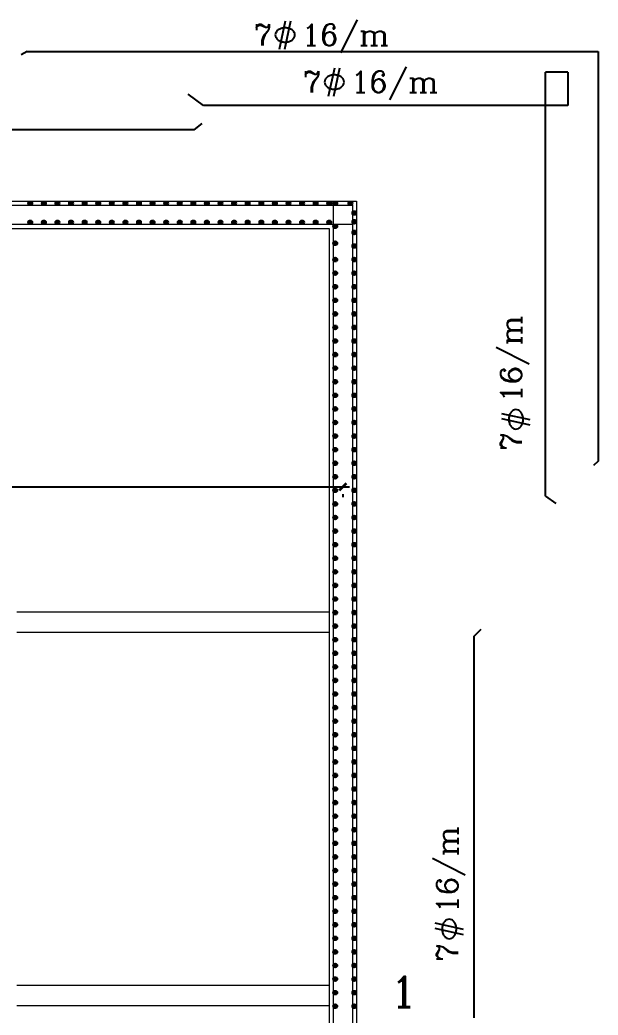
# Model space of a CAD drawing. Header units: metres. Extents: x 64 to 364, y 186 to 335.
# Drawn here: x 227.33 to 235.83, y 319.77 to 334.43 of the extents above; entities that cross this region are included whole.
import ezdxf
from ezdxf.enums import TextEntityAlignment as Align

# ---------------------------------------------------------------- set-up
doc = ezdxf.new("R2010")
doc.units = ezdxf.units.M
doc.header["$MEASUREMENT"] = 0
for name, color, linetype in [('91-TABLE-TEXT', 3, 'Continuous'), ('beam', 3, 'Continuous'), ('DIMENSIONS', 2, 'Continuous'), ('HATCH', 252, 'Continuous'), ('RC', 1, 'Continuous'), ('STEEL', 5, 'Continuous'), ('YQ_DIM', 3, 'Continuous'), ('YQ_IDEN', 3, 'Continuous')]:
    doc.layers.add(name, color=color, linetype=linetype)
doc.styles.add('ROMANC', font='romanc.shx')
doc.styles.add('YQ_DIM', font='SUPEROS.SHX', dxfattribs={"width": 0.8, "bigfont": 'HZDX.SHX'})
doc.styles.add('YQ_IDEN', font='COMPLEX.SHX', dxfattribs={"bigfont": 'GBCBIG.SHX'})
doc.dimstyles.new('yqm0_100', dxfattribs={"dimscale": 0.1, "dimtxt": 3, "dimasz": 1, "dimexe": 1.5, "dimexo": 3, "dimgap": 0.5, "dimtad": 1, "dimdec": 3, "dimdsep": 46, "dimtxsty": 'YQ_DIM', "dimblk": 'YQTICK', "dimcen": 0, "dimclrd": 256, "dimclre": 256, "dimclrt": 7, "dimadec": 1, "dimazin": 2, "dimtfac": 1, "dimtdec": 4, "dimtix": 1, "dimtmove": 2, "dimatfit": 2, "dimfxl": 1, "dimtolj": 1, "dimtzin": 0, "dimarcsym": 0})

# ---------------------------------------------------------------- blocks, each defined once
blk = doc.blocks.new('A$C456F4A89')
at = {"layer": 'DIMENSIONS'}
for p, q in [((-0.08, -0.216), (0.01, 0.202)), ((-0.001, -0.216), (0.088, 0.202))]:
    blk.add_line(p, q, dxfattribs=at)
for centre, major_axis, start_param, end_param in [((-0.078, -0.006), (0, 0.0699), 1.001054, 1.570796), ((-0.038, -0.034), (0, 0.123), 0.57398, 1.001054), ((-0.012, -0.08), (0, 0.177), 0.261688, 0.57398), ((0.005, -0.152), (0, 0.251), 0, 0.261688), ((0.005, -0.152), (0, 0.251), -0.261688, 0), ((0.022, -0.08), (0, 0.177), -0.57398, -0.261688), ((0.048, -0.034), (0, 0.123), -1.001054, -0.57398), ((0.087, -0.006), (0, 0.0699), -1.570796, -1.001054), ((-0.078, -0.006), (0, 0.0699), 1.570796, 2.140538), ((-0.038, 0.023), (0, 0.123), 2.140538, 2.567613), ((-0.012, 0.068), (0, 0.177), 2.567613, 2.879905), ((0.005, 0.14), (0, 0.251), 2.879905, 3.141593), ((0.005, 0.14), (0, 0.251), 3.141593, 3.403281), ((0.022, 0.068), (0, 0.177), 3.403281, 3.715573), ((0.048, 0.023), (0, 0.123), 3.715573, 4.142647), ((0.087, -0.006), (0, 0.0699), 4.142647, 4.712389)]:
    blk.add_ellipse(centre, major_axis=major_axis, ratio=0.884775, start_param=start_param, end_param=end_param, dxfattribs=at)
blk = doc.blocks.new('A$C13C43A01')
at = {"layer": 'DIMENSIONS'}
for p, q in [((0.209, 0.034), (-0.209, 0.123)), ((0.209, -0.045), (-0.209, 0.045))]:
    blk.add_line(p, q, dxfattribs=at)
for centre, major_axis, start_param, end_param in [((0.027, 0.083), (-0.123, 0), -1.001054, -0.57398), ((-0.002, 0.122), (-0.0699, 0), -1.570796, -1.001054), ((-0.002, 0.122), (-0.0699, 0), 4.142647, 4.712389), ((-0.03, 0.083), (-0.123, 0), 3.715573, 4.142647), ((0.144, 0.04), (-0.251, 0), -0.261688, 0), ((0.144, 0.04), (-0.251, 0), 0, 0.261688), ((0.072, 0.057), (-0.177, 0), -0.57398, -0.261688), ((-0.076, 0.057), (-0.177, 0), 3.403281, 3.715573), ((-0.147, 0.04), (-0.251, 0), 3.141593, 3.403281), ((-0.147, 0.04), (-0.251, 0), 2.879905, 3.141593), ((0.072, 0.023), (-0.177, 0), 0.261688, 0.57398), ((0.027, -0.003), (-0.123, 0), 0.57398, 1.001054), ((-0.002, -0.043), (-0.0699, 0), 1.001054, 1.570796), ((-0.002, -0.043), (-0.0699, 0), 1.570796, 2.140538), ((-0.03, -0.003), (-0.123, 0), 2.140538, 2.567613), ((-0.076, 0.023), (-0.177, 0), 2.567613, 2.879905)]:
    blk.add_ellipse(centre, major_axis=major_axis, ratio=0.884775, start_param=start_param, end_param=end_param, dxfattribs=at)
blk = doc.blocks.new('YQTICK')
blk.add_line((-1, 0), (1, 0))
at = {"const_width": 0.4}
blk.add_lwpolyline([(0.53, 0.53), (-0.53, -0.53)], dxfattribs=at)
blk = doc.blocks.new('*D271')
at = {"layer": 'Defpoints', "color": 0, "lineweight": 9, "transparency": 16777216}
for p in [(212.078, 327.744), (232.078, 327.744), (232.078, 327.549)]:
    blk.add_point(p, dxfattribs=at)
at = {"layer": 'YQ_DIM', "lineweight": -2, "transparency": 16777216}
for p, q in [((212.178, 327.549), (231.978, 327.549)), ((212.078, 327.444), (212.078, 327.399)), ((232.078, 327.444), (232.078, 327.399))]:
    blk.add_line(p, q, dxfattribs=at)
at = {"layer": 'YQ_DIM', "lineweight": -2, "transparency": 16777216, "xscale": 0.1, "yscale": 0.1, "zscale": 0.1, "rotation": 180}
blk.add_blockref('YQTICK', (212.078, 327.549), dxfattribs=at)
at = {"layer": 'YQ_DIM', "lineweight": -2, "transparency": 16777216, "xscale": 0.1, "yscale": 0.1, "zscale": 0.1}
blk.add_blockref('YQTICK', (232.078, 327.549), dxfattribs=at)
at = {"layer": 'YQ_DIM', "color": 7, "lineweight": 9, "transparency": 16777216, "insert": (222.078, 327.749), "char_height": 0.3, "attachment_point": 5, "style": 'YQ_DIM'}
blk.add_mtext('\\A1;20', dxfattribs=at)
blk = doc.blocks.new('*U272')
at = {"layer": 'beam', "lineweight": 9}
for p, q in [((-2.3, 0.15), (2.3, 0.15)), ((-2.3, -0.15), (2.3, -0.15))]:
    blk.add_line(p, q, dxfattribs=at)
blk = doc.blocks.new('*U273')
at = {"layer": 'HATCH', "color": 0, "linetype": 'ByBlock', "lineweight": -2, "transparency": 16777216}
for p in [(-15, 0), (-10, 0), (-5, 0), (0, 0), (-15, -5.5), (-10, -5.5), (-5, -5.5), (0, -5.5)]:
    blk.add_blockref('*U272', p, dxfattribs=at)

msp = doc.modelspace()

# ---------------------------------------------------------------- hatches: boundary and pattern name
at = {"layer": 'STEEL', "ltscale": 0.2}
h = msp.add_hatch(color=256, dxfattribs=at)
h.paths.add_polyline_path([(227.4494, 331.7266), (227.5064, 331.7266, 1)])
h.paths.add_polyline_path([(227.4494, 331.7266, 1), (227.5064, 331.7266)])
h = msp.add_hatch(color=256, dxfattribs=at)
h.paths.add_polyline_path([(227.6494, 331.7266), (227.7064, 331.7266, 1)])
h.paths.add_polyline_path([(227.6494, 331.7266, 1), (227.7064, 331.7266)])
h = msp.add_hatch(color=256, dxfattribs=at)
h.paths.add_polyline_path([(227.8494, 331.7266), (227.9064, 331.7266, 1)])
h.paths.add_polyline_path([(227.8494, 331.7266, 1), (227.9064, 331.7266)])
h = msp.add_hatch(color=256, dxfattribs=at)
h.paths.add_polyline_path([(228.0494, 331.7266), (228.1064, 331.7266, 1)])
h.paths.add_polyline_path([(228.0494, 331.7266, 1), (228.1064, 331.7266)])
h = msp.add_hatch(color=256, dxfattribs=at)
h.paths.add_polyline_path([(228.2494, 331.7266), (228.3064, 331.7266, 1)])
h.paths.add_polyline_path([(228.2494, 331.7266, 1), (228.3064, 331.7266)])
h = msp.add_hatch(color=256, dxfattribs=at)
h.paths.add_polyline_path([(228.4494, 331.7266), (228.5064, 331.7266, 1)])
h.paths.add_polyline_path([(228.4494, 331.7266, 1), (228.5064, 331.7266)])
h = msp.add_hatch(color=256, dxfattribs=at)
h.paths.add_polyline_path([(228.6494, 331.7266), (228.7064, 331.7266, 1)])
h.paths.add_polyline_path([(228.6494, 331.7266, 1), (228.7064, 331.7266)])
h = msp.add_hatch(color=256, dxfattribs=at)
h.paths.add_polyline_path([(228.8494, 331.7266), (228.9064, 331.7266, 1)])
h.paths.add_polyline_path([(228.8494, 331.7266, 1), (228.9064, 331.7266)])
h = msp.add_hatch(color=256, dxfattribs=at)
h.paths.add_polyline_path([(229.0494, 331.7266), (229.1064, 331.7266, 1)])
h.paths.add_polyline_path([(229.0494, 331.7266, 1), (229.1064, 331.7266)])
h = msp.add_hatch(color=256, dxfattribs=at)
h.paths.add_polyline_path([(229.2494, 331.7266), (229.3064, 331.7266, 1)])
h.paths.add_polyline_path([(229.2494, 331.7266, 1), (229.3064, 331.7266)])
h = msp.add_hatch(color=256, dxfattribs=at)
h.paths.add_polyline_path([(229.4494, 331.7266), (229.5064, 331.7266, 1)])
h.paths.add_polyline_path([(229.4494, 331.7266, 1), (229.5064, 331.7266)])
h = msp.add_hatch(color=256, dxfattribs=at)
h.paths.add_polyline_path([(229.6494, 331.7266), (229.7064, 331.7266, 1)])
h.paths.add_polyline_path([(229.6494, 331.7266, 1), (229.7064, 331.7266)])
h = msp.add_hatch(color=256, dxfattribs=at)
h.paths.add_polyline_path([(229.8494, 331.7266), (229.9064, 331.7266, 1)])
h.paths.add_polyline_path([(229.8494, 331.7266, 1), (229.9064, 331.7266)])
h = msp.add_hatch(color=256, dxfattribs=at)
h.paths.add_polyline_path([(230.0494, 331.7266), (230.1064, 331.7266, 1)])
h.paths.add_polyline_path([(230.0494, 331.7266, 1), (230.1064, 331.7266)])
h = msp.add_hatch(color=256, dxfattribs=at)
h.paths.add_polyline_path([(230.2494, 331.7266), (230.3064, 331.7266, 1)])
h.paths.add_polyline_path([(230.2494, 331.7266, 1), (230.3064, 331.7266)])
h = msp.add_hatch(color=256, dxfattribs=at)
h.paths.add_polyline_path([(230.4494, 331.7266), (230.5064, 331.7266, 1)])
h.paths.add_polyline_path([(230.4494, 331.7266, 1), (230.5064, 331.7266)])
h = msp.add_hatch(color=256, dxfattribs=at)
h.paths.add_polyline_path([(230.6494, 331.7266), (230.7064, 331.7266, 1)])
h.paths.add_polyline_path([(230.6494, 331.7266, 1), (230.7064, 331.7266)])
h = msp.add_hatch(color=256, dxfattribs=at)
h.paths.add_polyline_path([(230.8494, 331.7266), (230.9064, 331.7266, 1)])
h.paths.add_polyline_path([(230.8494, 331.7266, 1), (230.9064, 331.7266)])
h = msp.add_hatch(color=256, dxfattribs=at)
h.paths.add_polyline_path([(231.0494, 331.7266), (231.1064, 331.7266, 1)])
h.paths.add_polyline_path([(231.0494, 331.7266, 1), (231.1064, 331.7266)])
h = msp.add_hatch(color=256, dxfattribs=at)
h.paths.add_polyline_path([(231.2494, 331.7266), (231.3064, 331.7266, 1)])
h.paths.add_polyline_path([(231.2494, 331.7266, 1), (231.3064, 331.7266)])
h = msp.add_hatch(color=256, dxfattribs=at)
h.paths.add_polyline_path([(231.4494, 331.7266), (231.5064, 331.7266, 1)])
h.paths.add_polyline_path([(231.4494, 331.7266, 1), (231.5064, 331.7266)])
h = msp.add_hatch(color=256, dxfattribs=at)
h.paths.add_polyline_path([(231.6494, 331.7266), (231.7064, 331.7266, 1)])
h.paths.add_polyline_path([(231.6494, 331.7266, 1), (231.7064, 331.7266)])
h = msp.add_hatch(color=256, dxfattribs=at)
h.paths.add_polyline_path([(231.8494, 331.7266), (231.9064, 331.7266, 1)])
h.paths.add_polyline_path([(231.8494, 331.7266, 1), (231.9064, 331.7266)])
h = msp.add_hatch(color=256, dxfattribs=at)
h.paths.add_polyline_path([(231.9382, 331.7266), (231.9952, 331.7266, 1)])
h.paths.add_polyline_path([(231.9382, 331.7266, 1), (231.9952, 331.7266)])
h = msp.add_hatch(color=256, dxfattribs=at)
h.paths.add_polyline_path([(232.1606, 331.7266), (232.2176, 331.7266, 1)])
h.paths.add_polyline_path([(232.1606, 331.7266, 1), (232.2176, 331.7266)])
h = msp.add_hatch(color=256, dxfattribs=at)
h.paths.add_polyline_path([(232.2182, 331.5845), (232.2752, 331.5845, 1)])
h.paths.add_polyline_path([(232.2182, 331.5845, 1), (232.2752, 331.5845)])
h = msp.add_hatch(color=256, dxfattribs=at)
h.paths.add_polyline_path([(227.4494, 331.4466), (227.5064, 331.4466, 1)])
h.paths.add_polyline_path([(227.4494, 331.4466, 1), (227.5064, 331.4466)])
h = msp.add_hatch(color=256, dxfattribs=at)
h.paths.add_polyline_path([(227.6494, 331.4466), (227.7064, 331.4466, 1)])
h.paths.add_polyline_path([(227.6494, 331.4466, 1), (227.7064, 331.4466)])
h = msp.add_hatch(color=256, dxfattribs=at)
h.paths.add_polyline_path([(227.8494, 331.4466), (227.9064, 331.4466, 1)])
h.paths.add_polyline_path([(227.8494, 331.4466, 1), (227.9064, 331.4466)])
h = msp.add_hatch(color=256, dxfattribs=at)
h.paths.add_polyline_path([(228.0494, 331.4466), (228.1064, 331.4466, 1)])
h.paths.add_polyline_path([(228.0494, 331.4466, 1), (228.1064, 331.4466)])
h = msp.add_hatch(color=256, dxfattribs=at)
h.paths.add_polyline_path([(228.2494, 331.4466), (228.3064, 331.4466, 1)])
h.paths.add_polyline_path([(228.2494, 331.4466, 1), (228.3064, 331.4466)])
h = msp.add_hatch(color=256, dxfattribs=at)
h.paths.add_polyline_path([(228.4494, 331.4466), (228.5064, 331.4466, 1)])
h.paths.add_polyline_path([(228.4494, 331.4466, 1), (228.5064, 331.4466)])
h = msp.add_hatch(color=256, dxfattribs=at)
h.paths.add_polyline_path([(228.6494, 331.4466), (228.7064, 331.4466, 1)])
h.paths.add_polyline_path([(228.6494, 331.4466, 1), (228.7064, 331.4466)])
h = msp.add_hatch(color=256, dxfattribs=at)
h.paths.add_polyline_path([(228.8494, 331.4466), (228.9064, 331.4466, 1)])
h.paths.add_polyline_path([(228.8494, 331.4466, 1), (228.9064, 331.4466)])
h = msp.add_hatch(color=256, dxfattribs=at)
h.paths.add_polyline_path([(229.0494, 331.4466), (229.1064, 331.4466, 1)])
h.paths.add_polyline_path([(229.0494, 331.4466, 1), (229.1064, 331.4466)])
h = msp.add_hatch(color=256, dxfattribs=at)
h.paths.add_polyline_path([(229.2494, 331.4466), (229.3064, 331.4466, 1)])
h.paths.add_polyline_path([(229.2494, 331.4466, 1), (229.3064, 331.4466)])
h = msp.add_hatch(color=256, dxfattribs=at)
h.paths.add_polyline_path([(229.4494, 331.4466), (229.5064, 331.4466, 1)])
h.paths.add_polyline_path([(229.4494, 331.4466, 1), (229.5064, 331.4466)])
h = msp.add_hatch(color=256, dxfattribs=at)
h.paths.add_polyline_path([(229.6494, 331.4466), (229.7064, 331.4466, 1)])
h.paths.add_polyline_path([(229.6494, 331.4466, 1), (229.7064, 331.4466)])
h = msp.add_hatch(color=256, dxfattribs=at)
h.paths.add_polyline_path([(229.8494, 331.4466), (229.9064, 331.4466, 1)])
h.paths.add_polyline_path([(229.8494, 331.4466, 1), (229.9064, 331.4466)])
h = msp.add_hatch(color=256, dxfattribs=at)
h.paths.add_polyline_path([(230.0494, 331.4466), (230.1064, 331.4466, 1)])
h.paths.add_polyline_path([(230.0494, 331.4466, 1), (230.1064, 331.4466)])
h = msp.add_hatch(color=256, dxfattribs=at)
h.paths.add_polyline_path([(230.2494, 331.4466), (230.3064, 331.4466, 1)])
h.paths.add_polyline_path([(230.2494, 331.4466, 1), (230.3064, 331.4466)])
h = msp.add_hatch(color=256, dxfattribs=at)
h.paths.add_polyline_path([(230.4494, 331.4466), (230.5064, 331.4466, 1)])
h.paths.add_polyline_path([(230.4494, 331.4466, 1), (230.5064, 331.4466)])
h = msp.add_hatch(color=256, dxfattribs=at)
h.paths.add_polyline_path([(230.6494, 331.4466), (230.7064, 331.4466, 1)])
h.paths.add_polyline_path([(230.6494, 331.4466, 1), (230.7064, 331.4466)])
h = msp.add_hatch(color=256, dxfattribs=at)
h.paths.add_polyline_path([(230.8494, 331.4466), (230.9064, 331.4466, 1)])
h.paths.add_polyline_path([(230.8494, 331.4466, 1), (230.9064, 331.4466)])
h = msp.add_hatch(color=256, dxfattribs=at)
h.paths.add_polyline_path([(231.0494, 331.4466), (231.1064, 331.4466, 1)])
h.paths.add_polyline_path([(231.0494, 331.4466, 1), (231.1064, 331.4466)])
h = msp.add_hatch(color=256, dxfattribs=at)
h.paths.add_polyline_path([(231.2494, 331.4466), (231.3064, 331.4466, 1)])
h.paths.add_polyline_path([(231.2494, 331.4466, 1), (231.3064, 331.4466)])
h = msp.add_hatch(color=256, dxfattribs=at)
h.paths.add_polyline_path([(231.4494, 331.4466), (231.5064, 331.4466, 1)])
h.paths.add_polyline_path([(231.4494, 331.4466, 1), (231.5064, 331.4466)])
h = msp.add_hatch(color=256, dxfattribs=at)
h.paths.add_polyline_path([(231.6494, 331.4466), (231.7064, 331.4466, 1)])
h.paths.add_polyline_path([(231.6494, 331.4466, 1), (231.7064, 331.4466)])
h = msp.add_hatch(color=256, dxfattribs=at)
h.paths.add_polyline_path([(231.8494, 331.4466), (231.9064, 331.4466, 1)])
h.paths.add_polyline_path([(231.8494, 331.4466, 1), (231.9064, 331.4466)])
h = msp.add_hatch(color=256, dxfattribs=at)
h.paths.add_polyline_path([(231.9382, 331.3879), (231.9952, 331.3879, 1)])
h.paths.add_polyline_path([(231.9382, 331.3879, 1), (231.9952, 331.3879)])
h = msp.add_hatch(color=256, dxfattribs=at)
h.paths.add_polyline_path([(232.2182, 331.455), (232.2752, 331.455, 1)])
h.paths.add_polyline_path([(232.2182, 331.455, 1), (232.2752, 331.455)])
h = msp.add_hatch(color=256, dxfattribs=at)
h.paths.add_polyline_path([(232.2182, 331.2979), (232.2752, 331.2979, 1)])
h.paths.add_polyline_path([(232.2182, 331.2979, 1), (232.2752, 331.2979)])
h = msp.add_hatch(color=256, dxfattribs=at)
h.paths.add_polyline_path([(231.9382, 331.1385), (231.9952, 331.1385, 1)])
h.paths.add_polyline_path([(231.9382, 331.1385, 1), (231.9952, 331.1385)])
h = msp.add_hatch(color=256, dxfattribs=at)
h.paths.add_polyline_path([(232.2182, 331.0979), (232.2752, 331.0979, 1)])
h.paths.add_polyline_path([(232.2182, 331.0979, 1), (232.2752, 331.0979)])
h = msp.add_hatch(color=256, dxfattribs=at)
h.paths.add_polyline_path([(231.9382, 330.8979), (231.9952, 330.8979, 1)])
h.paths.add_polyline_path([(231.9382, 330.8979, 1), (231.9952, 330.8979)])
h = msp.add_hatch(color=256, dxfattribs=at)
h.paths.add_polyline_path([(232.2182, 330.8979), (232.2752, 330.8979, 1)])
h.paths.add_polyline_path([(232.2182, 330.8979, 1), (232.2752, 330.8979)])
h = msp.add_hatch(color=256, dxfattribs=at)
h.paths.add_polyline_path([(231.9382, 330.6979), (231.9952, 330.6979, 1)])
h.paths.add_polyline_path([(231.9382, 330.6979, 1), (231.9952, 330.6979)])
h = msp.add_hatch(color=256, dxfattribs=at)
h.paths.add_polyline_path([(232.2182, 330.6979), (232.2752, 330.6979, 1)])
h.paths.add_polyline_path([(232.2182, 330.6979, 1), (232.2752, 330.6979)])
h = msp.add_hatch(color=256, dxfattribs=at)
h.paths.add_polyline_path([(231.9382, 330.4979), (231.9952, 330.4979, 1)])
h.paths.add_polyline_path([(231.9382, 330.4979, 1), (231.9952, 330.4979)])
h = msp.add_hatch(color=256, dxfattribs=at)
h.paths.add_polyline_path([(232.2182, 330.4979), (232.2752, 330.4979, 1)])
h.paths.add_polyline_path([(232.2182, 330.4979, 1), (232.2752, 330.4979)])
h = msp.add_hatch(color=256, dxfattribs=at)
h.paths.add_polyline_path([(231.9382, 330.2979), (231.9952, 330.2979, 1)])
h.paths.add_polyline_path([(231.9382, 330.2979, 1), (231.9952, 330.2979)])
h = msp.add_hatch(color=256, dxfattribs=at)
h.paths.add_polyline_path([(232.2182, 330.2979), (232.2752, 330.2979, 1)])
h.paths.add_polyline_path([(232.2182, 330.2979, 1), (232.2752, 330.2979)])
h = msp.add_hatch(color=256, dxfattribs=at)
h.paths.add_polyline_path([(231.9382, 330.0979), (231.9952, 330.0979, 1)])
h.paths.add_polyline_path([(231.9382, 330.0979, 1), (231.9952, 330.0979)])
h = msp.add_hatch(color=256, dxfattribs=at)
h.paths.add_polyline_path([(232.2182, 330.0979), (232.2752, 330.0979, 1)])
h.paths.add_polyline_path([(232.2182, 330.0979, 1), (232.2752, 330.0979)])
h = msp.add_hatch(color=256, dxfattribs=at)
h.paths.add_polyline_path([(231.9382, 329.8979), (231.9952, 329.8979, 1)])
h.paths.add_polyline_path([(231.9382, 329.8979, 1), (231.9952, 329.8979)])
h = msp.add_hatch(color=256, dxfattribs=at)
h.paths.add_polyline_path([(232.2182, 329.8979), (232.2752, 329.8979, 1)])
h.paths.add_polyline_path([(232.2182, 329.8979, 1), (232.2752, 329.8979)])
h = msp.add_hatch(color=256, dxfattribs=at)
h.paths.add_polyline_path([(231.9382, 329.6979), (231.9952, 329.6979, 1)])
h.paths.add_polyline_path([(231.9382, 329.6979, 1), (231.9952, 329.6979)])
h = msp.add_hatch(color=256, dxfattribs=at)
h.paths.add_polyline_path([(232.2182, 329.6979), (232.2752, 329.6979, 1)])
h.paths.add_polyline_path([(232.2182, 329.6979, 1), (232.2752, 329.6979)])
h = msp.add_hatch(color=256, dxfattribs=at)
h.paths.add_polyline_path([(231.9382, 329.4979), (231.9952, 329.4979, 1)])
h.paths.add_polyline_path([(231.9382, 329.4979, 1), (231.9952, 329.4979)])
h = msp.add_hatch(color=256, dxfattribs=at)
h.paths.add_polyline_path([(232.2182, 329.4979), (232.2752, 329.4979, 1)])
h.paths.add_polyline_path([(232.2182, 329.4979, 1), (232.2752, 329.4979)])
h = msp.add_hatch(color=256, dxfattribs=at)
h.paths.add_polyline_path([(231.9382, 329.2979), (231.9952, 329.2979, 1)])
h.paths.add_polyline_path([(231.9382, 329.2979, 1), (231.9952, 329.2979)])
h = msp.add_hatch(color=256, dxfattribs=at)
h.paths.add_polyline_path([(232.2182, 329.2979), (232.2752, 329.2979, 1)])
h.paths.add_polyline_path([(232.2182, 329.2979, 1), (232.2752, 329.2979)])
h = msp.add_hatch(color=256, dxfattribs=at)
h.paths.add_polyline_path([(231.9382, 329.0979), (231.9952, 329.0979, 1)])
h.paths.add_polyline_path([(231.9382, 329.0979, 1), (231.9952, 329.0979)])
h = msp.add_hatch(color=256, dxfattribs=at)
h.paths.add_polyline_path([(232.2182, 329.0979), (232.2752, 329.0979, 1)])
h.paths.add_polyline_path([(232.2182, 329.0979, 1), (232.2752, 329.0979)])
h = msp.add_hatch(color=256, dxfattribs=at)
h.paths.add_polyline_path([(231.9382, 328.8979), (231.9952, 328.8979, 1)])
h.paths.add_polyline_path([(231.9382, 328.8979, 1), (231.9952, 328.8979)])
h = msp.add_hatch(color=256, dxfattribs=at)
h.paths.add_polyline_path([(232.2182, 328.8979), (232.2752, 328.8979, 1)])
h.paths.add_polyline_path([(232.2182, 328.8979, 1), (232.2752, 328.8979)])
h = msp.add_hatch(color=256, dxfattribs=at)
h.paths.add_polyline_path([(231.9382, 328.6979), (231.9952, 328.6979, 1)])
h.paths.add_polyline_path([(231.9382, 328.6979, 1), (231.9952, 328.6979)])
h = msp.add_hatch(color=256, dxfattribs=at)
h.paths.add_polyline_path([(232.2182, 328.6979), (232.2752, 328.6979, 1)])
h.paths.add_polyline_path([(232.2182, 328.6979, 1), (232.2752, 328.6979)])
h = msp.add_hatch(color=256, dxfattribs=at)
h.paths.add_polyline_path([(231.9382, 328.4979), (231.9952, 328.4979, 1)])
h.paths.add_polyline_path([(231.9382, 328.4979, 1), (231.9952, 328.4979)])
h = msp.add_hatch(color=256, dxfattribs=at)
h.paths.add_polyline_path([(232.2182, 328.4979), (232.2752, 328.4979, 1)])
h.paths.add_polyline_path([(232.2182, 328.4979, 1), (232.2752, 328.4979)])
h = msp.add_hatch(color=256, dxfattribs=at)
h.paths.add_polyline_path([(231.9382, 328.2979), (231.9952, 328.2979, 1)])
h.paths.add_polyline_path([(231.9382, 328.2979, 1), (231.9952, 328.2979)])
h = msp.add_hatch(color=256, dxfattribs=at)
h.paths.add_polyline_path([(232.2182, 328.2979), (232.2752, 328.2979, 1)])
h.paths.add_polyline_path([(232.2182, 328.2979, 1), (232.2752, 328.2979)])
h = msp.add_hatch(color=256, dxfattribs=at)
h.paths.add_polyline_path([(231.9382, 328.0979), (231.9952, 328.0979, 1)])
h.paths.add_polyline_path([(231.9382, 328.0979, 1), (231.9952, 328.0979)])
h = msp.add_hatch(color=256, dxfattribs=at)
h.paths.add_polyline_path([(232.2182, 328.0979), (232.2752, 328.0979, 1)])
h.paths.add_polyline_path([(232.2182, 328.0979, 1), (232.2752, 328.0979)])
h = msp.add_hatch(color=256, dxfattribs=at)
h.paths.add_polyline_path([(231.9382, 327.8979), (231.9952, 327.8979, 1)])
h.paths.add_polyline_path([(231.9382, 327.8979, 1), (231.9952, 327.8979)])
h = msp.add_hatch(color=256, dxfattribs=at)
h.paths.add_polyline_path([(232.2182, 327.8979), (232.2752, 327.8979, 1)])
h.paths.add_polyline_path([(232.2182, 327.8979, 1), (232.2752, 327.8979)])
h = msp.add_hatch(color=256, dxfattribs=at)
h.paths.add_polyline_path([(231.9382, 327.6979), (231.9952, 327.6979, 1)])
h.paths.add_polyline_path([(231.9382, 327.6979, 1), (231.9952, 327.6979)])
h = msp.add_hatch(color=256, dxfattribs=at)
h.paths.add_polyline_path([(232.2182, 327.6979), (232.2752, 327.6979, 1)])
h.paths.add_polyline_path([(232.2182, 327.6979, 1), (232.2752, 327.6979)])
h = msp.add_hatch(color=256, dxfattribs=at)
h.paths.add_polyline_path([(231.9382, 327.4979), (231.9952, 327.4979, 1)])
h.paths.add_polyline_path([(231.9382, 327.4979, 1), (231.9952, 327.4979)])
h = msp.add_hatch(color=256, dxfattribs=at)
h.paths.add_polyline_path([(232.2182, 327.4979), (232.2752, 327.4979, 1)])
h.paths.add_polyline_path([(232.2182, 327.4979, 1), (232.2752, 327.4979)])
h = msp.add_hatch(color=256, dxfattribs=at)
h.paths.add_polyline_path([(231.9382, 327.2979), (231.9952, 327.2979, 1)])
h.paths.add_polyline_path([(231.9382, 327.2979, 1), (231.9952, 327.2979)])
h = msp.add_hatch(color=256, dxfattribs=at)
h.paths.add_polyline_path([(232.2182, 327.2979), (232.2752, 327.2979, 1)])
h.paths.add_polyline_path([(232.2182, 327.2979, 1), (232.2752, 327.2979)])
h = msp.add_hatch(color=256, dxfattribs=at)
h.paths.add_polyline_path([(231.9382, 327.0979), (231.9952, 327.0979, 1)])
h.paths.add_polyline_path([(231.9382, 327.0979, 1), (231.9952, 327.0979)])
h = msp.add_hatch(color=256, dxfattribs=at)
h.paths.add_polyline_path([(232.2182, 327.0979), (232.2752, 327.0979, 1)])
h.paths.add_polyline_path([(232.2182, 327.0979, 1), (232.2752, 327.0979)])
h = msp.add_hatch(color=256, dxfattribs=at)
h.paths.add_polyline_path([(231.9382, 326.8979), (231.9952, 326.8979, 1)])
h.paths.add_polyline_path([(231.9382, 326.8979, 1), (231.9952, 326.8979)])
h = msp.add_hatch(color=256, dxfattribs=at)
h.paths.add_polyline_path([(232.2182, 326.8979), (232.2752, 326.8979, 1)])
h.paths.add_polyline_path([(232.2182, 326.8979, 1), (232.2752, 326.8979)])
h = msp.add_hatch(color=256, dxfattribs=at)
h.paths.add_polyline_path([(231.9382, 326.6979), (231.9952, 326.6979, 1)])
h.paths.add_polyline_path([(231.9382, 326.6979, 1), (231.9952, 326.6979)])
h = msp.add_hatch(color=256, dxfattribs=at)
h.paths.add_polyline_path([(232.2182, 326.6979), (232.2752, 326.6979, 1)])
h.paths.add_polyline_path([(232.2182, 326.6979, 1), (232.2752, 326.6979)])
h = msp.add_hatch(color=256, dxfattribs=at)
h.paths.add_polyline_path([(231.9382, 326.4979), (231.9952, 326.4979, 1)])
h.paths.add_polyline_path([(231.9382, 326.4979, 1), (231.9952, 326.4979)])
h = msp.add_hatch(color=256, dxfattribs=at)
h.paths.add_polyline_path([(232.2182, 326.4979), (232.2752, 326.4979, 1)])
h.paths.add_polyline_path([(232.2182, 326.4979, 1), (232.2752, 326.4979)])
h = msp.add_hatch(color=256, dxfattribs=at)
h.paths.add_polyline_path([(231.9382, 326.2979), (231.9952, 326.2979, 1)])
h.paths.add_polyline_path([(231.9382, 326.2979, 1), (231.9952, 326.2979)])
h = msp.add_hatch(color=256, dxfattribs=at)
h.paths.add_polyline_path([(232.2182, 326.2979), (232.2752, 326.2979, 1)])
h.paths.add_polyline_path([(232.2182, 326.2979, 1), (232.2752, 326.2979)])
h = msp.add_hatch(color=256, dxfattribs=at)
h.paths.add_polyline_path([(231.9382, 326.0979), (231.9952, 326.0979, 1)])
h.paths.add_polyline_path([(231.9382, 326.0979, 1), (231.9952, 326.0979)])
h = msp.add_hatch(color=256, dxfattribs=at)
h.paths.add_polyline_path([(232.2182, 326.0979), (232.2752, 326.0979, 1)])
h.paths.add_polyline_path([(232.2182, 326.0979, 1), (232.2752, 326.0979)])
h = msp.add_hatch(color=256, dxfattribs=at)
h.paths.add_polyline_path([(231.9382, 325.8979), (231.9952, 325.8979, 1)])
h.paths.add_polyline_path([(231.9382, 325.8979, 1), (231.9952, 325.8979)])
h = msp.add_hatch(color=256, dxfattribs=at)
h.paths.add_polyline_path([(232.2182, 325.8979), (232.2752, 325.8979, 1)])
h.paths.add_polyline_path([(232.2182, 325.8979, 1), (232.2752, 325.8979)])
h = msp.add_hatch(color=256, dxfattribs=at)
h.paths.add_polyline_path([(231.9382, 325.6979), (231.9952, 325.6979, 1)])
h.paths.add_polyline_path([(231.9382, 325.6979, 1), (231.9952, 325.6979)])
h = msp.add_hatch(color=256, dxfattribs=at)
h.paths.add_polyline_path([(232.2182, 325.6979), (232.2752, 325.6979, 1)])
h.paths.add_polyline_path([(232.2182, 325.6979, 1), (232.2752, 325.6979)])
h = msp.add_hatch(color=256, dxfattribs=at)
h.paths.add_polyline_path([(231.9382, 325.4979), (231.9952, 325.4979, 1)])
h.paths.add_polyline_path([(231.9382, 325.4979, 1), (231.9952, 325.4979)])
h = msp.add_hatch(color=256, dxfattribs=at)
h.paths.add_polyline_path([(232.2182, 325.4979), (232.2752, 325.4979, 1)])
h.paths.add_polyline_path([(232.2182, 325.4979, 1), (232.2752, 325.4979)])
h = msp.add_hatch(color=256, dxfattribs=at)
h.paths.add_polyline_path([(231.9382, 325.2979), (231.9952, 325.2979, 1)])
h.paths.add_polyline_path([(231.9382, 325.2979, 1), (231.9952, 325.2979)])
h = msp.add_hatch(color=256, dxfattribs=at)
h.paths.add_polyline_path([(232.2182, 325.2979), (232.2752, 325.2979, 1)])
h.paths.add_polyline_path([(232.2182, 325.2979, 1), (232.2752, 325.2979)])
h = msp.add_hatch(color=256, dxfattribs=at)
h.paths.add_polyline_path([(231.9382, 325.0979), (231.9952, 325.0979, 1)])
h.paths.add_polyline_path([(231.9382, 325.0979, 1), (231.9952, 325.0979)])
h = msp.add_hatch(color=256, dxfattribs=at)
h.paths.add_polyline_path([(232.2182, 325.0979), (232.2752, 325.0979, 1)])
h.paths.add_polyline_path([(232.2182, 325.0979, 1), (232.2752, 325.0979)])
h = msp.add_hatch(color=256, dxfattribs=at)
h.paths.add_polyline_path([(231.9382, 324.8979), (231.9952, 324.8979, 1)])
h.paths.add_polyline_path([(231.9382, 324.8979, 1), (231.9952, 324.8979)])
h = msp.add_hatch(color=256, dxfattribs=at)
h.paths.add_polyline_path([(232.2182, 324.8979), (232.2752, 324.8979, 1)])
h.paths.add_polyline_path([(232.2182, 324.8979, 1), (232.2752, 324.8979)])
h = msp.add_hatch(color=256, dxfattribs=at)
h.paths.add_polyline_path([(231.9382, 324.6979), (231.9952, 324.6979, 1)])
h.paths.add_polyline_path([(231.9382, 324.6979, 1), (231.9952, 324.6979)])
h = msp.add_hatch(color=256, dxfattribs=at)
h.paths.add_polyline_path([(232.2182, 324.6979), (232.2752, 324.6979, 1)])
h.paths.add_polyline_path([(232.2182, 324.6979, 1), (232.2752, 324.6979)])
h = msp.add_hatch(color=256, dxfattribs=at)
h.paths.add_polyline_path([(231.9382, 324.4979), (231.9952, 324.4979, 1)])
h.paths.add_polyline_path([(231.9382, 324.4979, 1), (231.9952, 324.4979)])
h = msp.add_hatch(color=256, dxfattribs=at)
h.paths.add_polyline_path([(232.2182, 324.4979), (232.2752, 324.4979, 1)])
h.paths.add_polyline_path([(232.2182, 324.4979, 1), (232.2752, 324.4979)])
h = msp.add_hatch(color=256, dxfattribs=at)
h.paths.add_polyline_path([(231.9382, 324.2979), (231.9952, 324.2979, 1)])
h.paths.add_polyline_path([(231.9382, 324.2979, 1), (231.9952, 324.2979)])
h = msp.add_hatch(color=256, dxfattribs=at)
h.paths.add_polyline_path([(232.2182, 324.2979), (232.2752, 324.2979, 1)])
h.paths.add_polyline_path([(232.2182, 324.2979, 1), (232.2752, 324.2979)])
h = msp.add_hatch(color=256, dxfattribs=at)
h.paths.add_polyline_path([(231.9382, 324.0979), (231.9952, 324.0979, 1)])
h.paths.add_polyline_path([(231.9382, 324.0979, 1), (231.9952, 324.0979)])
h = msp.add_hatch(color=256, dxfattribs=at)
h.paths.add_polyline_path([(232.2182, 324.0979), (232.2752, 324.0979, 1)])
h.paths.add_polyline_path([(232.2182, 324.0979, 1), (232.2752, 324.0979)])
h = msp.add_hatch(color=256, dxfattribs=at)
h.paths.add_polyline_path([(231.9382, 323.8979), (231.9952, 323.8979, 1)])
h.paths.add_polyline_path([(231.9382, 323.8979, 1), (231.9952, 323.8979)])
h = msp.add_hatch(color=256, dxfattribs=at)
h.paths.add_polyline_path([(232.2182, 323.8979), (232.2752, 323.8979, 1)])
h.paths.add_polyline_path([(232.2182, 323.8979, 1), (232.2752, 323.8979)])
h = msp.add_hatch(color=256, dxfattribs=at)
h.paths.add_polyline_path([(231.9382, 323.6979), (231.9952, 323.6979, 1)])
h.paths.add_polyline_path([(231.9382, 323.6979, 1), (231.9952, 323.6979)])
h = msp.add_hatch(color=256, dxfattribs=at)
h.paths.add_polyline_path([(232.2182, 323.6979), (232.2752, 323.6979, 1)])
h.paths.add_polyline_path([(232.2182, 323.6979, 1), (232.2752, 323.6979)])
h = msp.add_hatch(color=256, dxfattribs=at)
h.paths.add_polyline_path([(231.9382, 323.4979), (231.9952, 323.4979, 1)])
h.paths.add_polyline_path([(231.9382, 323.4979, 1), (231.9952, 323.4979)])
h = msp.add_hatch(color=256, dxfattribs=at)
h.paths.add_polyline_path([(232.2182, 323.4979), (232.2752, 323.4979, 1)])
h.paths.add_polyline_path([(232.2182, 323.4979, 1), (232.2752, 323.4979)])
h = msp.add_hatch(color=256, dxfattribs=at)
h.paths.add_polyline_path([(231.9382, 323.2979), (231.9952, 323.2979, 1)])
h.paths.add_polyline_path([(231.9382, 323.2979, 1), (231.9952, 323.2979)])
h = msp.add_hatch(color=256, dxfattribs=at)
h.paths.add_polyline_path([(232.2182, 323.2979), (232.2752, 323.2979, 1)])
h.paths.add_polyline_path([(232.2182, 323.2979, 1), (232.2752, 323.2979)])
h = msp.add_hatch(color=256, dxfattribs=at)
h.paths.add_polyline_path([(231.9382, 323.0979), (231.9952, 323.0979, 1)])
h.paths.add_polyline_path([(231.9382, 323.0979, 1), (231.9952, 323.0979)])
h = msp.add_hatch(color=256, dxfattribs=at)
h.paths.add_polyline_path([(232.2182, 323.0979), (232.2752, 323.0979, 1)])
h.paths.add_polyline_path([(232.2182, 323.0979, 1), (232.2752, 323.0979)])
h = msp.add_hatch(color=256, dxfattribs=at)
h.paths.add_polyline_path([(231.9382, 322.8979), (231.9952, 322.8979, 1)])
h.paths.add_polyline_path([(231.9382, 322.8979, 1), (231.9952, 322.8979)])
h = msp.add_hatch(color=256, dxfattribs=at)
h.paths.add_polyline_path([(232.2182, 322.8979), (232.2752, 322.8979, 1)])
h.paths.add_polyline_path([(232.2182, 322.8979, 1), (232.2752, 322.8979)])
h = msp.add_hatch(color=256, dxfattribs=at)
h.paths.add_polyline_path([(231.9382, 322.6979), (231.9952, 322.6979, 1)])
h.paths.add_polyline_path([(231.9382, 322.6979, 1), (231.9952, 322.6979)])
h = msp.add_hatch(color=256, dxfattribs=at)
h.paths.add_polyline_path([(232.2182, 322.6979), (232.2752, 322.6979, 1)])
h.paths.add_polyline_path([(232.2182, 322.6979, 1), (232.2752, 322.6979)])
h = msp.add_hatch(color=256, dxfattribs=at)
h.paths.add_polyline_path([(231.9382, 322.4979), (231.9952, 322.4979, 1)])
h.paths.add_polyline_path([(231.9382, 322.4979, 1), (231.9952, 322.4979)])
h = msp.add_hatch(color=256, dxfattribs=at)
h.paths.add_polyline_path([(232.2182, 322.4979), (232.2752, 322.4979, 1)])
h.paths.add_polyline_path([(232.2182, 322.4979, 1), (232.2752, 322.4979)])
h = msp.add_hatch(color=256, dxfattribs=at)
h.paths.add_polyline_path([(231.9382, 322.2979), (231.9952, 322.2979, 1)])
h.paths.add_polyline_path([(231.9382, 322.2979, 1), (231.9952, 322.2979)])
h = msp.add_hatch(color=256, dxfattribs=at)
h.paths.add_polyline_path([(232.2182, 322.2979), (232.2752, 322.2979, 1)])
h.paths.add_polyline_path([(232.2182, 322.2979, 1), (232.2752, 322.2979)])
h = msp.add_hatch(color=256, dxfattribs=at)
h.paths.add_polyline_path([(231.9382, 322.0979), (231.9952, 322.0979, 1)])
h.paths.add_polyline_path([(231.9382, 322.0979, 1), (231.9952, 322.0979)])
h = msp.add_hatch(color=256, dxfattribs=at)
h.paths.add_polyline_path([(232.2182, 322.0979), (232.2752, 322.0979, 1)])
h.paths.add_polyline_path([(232.2182, 322.0979, 1), (232.2752, 322.0979)])
h = msp.add_hatch(color=256, dxfattribs=at)
h.paths.add_polyline_path([(231.9382, 321.8979), (231.9952, 321.8979, 1)])
h.paths.add_polyline_path([(231.9382, 321.8979, 1), (231.9952, 321.8979)])
h = msp.add_hatch(color=256, dxfattribs=at)
h.paths.add_polyline_path([(232.2182, 321.8979), (232.2752, 321.8979, 1)])
h.paths.add_polyline_path([(232.2182, 321.8979, 1), (232.2752, 321.8979)])
h = msp.add_hatch(color=256, dxfattribs=at)
h.paths.add_polyline_path([(231.9382, 321.6979), (231.9952, 321.6979, 1)])
h.paths.add_polyline_path([(231.9382, 321.6979, 1), (231.9952, 321.6979)])
h = msp.add_hatch(color=256, dxfattribs=at)
h.paths.add_polyline_path([(232.2182, 321.6979), (232.2752, 321.6979, 1)])
h.paths.add_polyline_path([(232.2182, 321.6979, 1), (232.2752, 321.6979)])
h = msp.add_hatch(color=256, dxfattribs=at)
h.paths.add_polyline_path([(231.9382, 321.4979), (231.9952, 321.4979, 1)])
h.paths.add_polyline_path([(231.9382, 321.4979, 1), (231.9952, 321.4979)])
h = msp.add_hatch(color=256, dxfattribs=at)
h.paths.add_polyline_path([(232.2182, 321.4979), (232.2752, 321.4979, 1)])
h.paths.add_polyline_path([(232.2182, 321.4979, 1), (232.2752, 321.4979)])
h = msp.add_hatch(color=256, dxfattribs=at)
h.paths.add_polyline_path([(231.9382, 321.2979), (231.9952, 321.2979, 1)])
h.paths.add_polyline_path([(231.9382, 321.2979, 1), (231.9952, 321.2979)])
h = msp.add_hatch(color=256, dxfattribs=at)
h.paths.add_polyline_path([(232.2182, 321.2979), (232.2752, 321.2979, 1)])
h.paths.add_polyline_path([(232.2182, 321.2979, 1), (232.2752, 321.2979)])
h = msp.add_hatch(color=256, dxfattribs=at)
h.paths.add_polyline_path([(231.9382, 321.0979), (231.9952, 321.0979, 1)])
h.paths.add_polyline_path([(231.9382, 321.0979, 1), (231.9952, 321.0979)])
h = msp.add_hatch(color=256, dxfattribs=at)
h.paths.add_polyline_path([(232.2182, 321.0979), (232.2752, 321.0979, 1)])
h.paths.add_polyline_path([(232.2182, 321.0979, 1), (232.2752, 321.0979)])
h = msp.add_hatch(color=256, dxfattribs=at)
h.paths.add_polyline_path([(231.9382, 320.8979), (231.9952, 320.8979, 1)])
h.paths.add_polyline_path([(231.9382, 320.8979, 1), (231.9952, 320.8979)])
h = msp.add_hatch(color=256, dxfattribs=at)
h.paths.add_polyline_path([(232.2182, 320.8979), (232.2752, 320.8979, 1)])
h.paths.add_polyline_path([(232.2182, 320.8979, 1), (232.2752, 320.8979)])
h = msp.add_hatch(color=256, dxfattribs=at)
h.paths.add_polyline_path([(231.9382, 320.6979), (231.9952, 320.6979, 1)])
h.paths.add_polyline_path([(231.9382, 320.6979, 1), (231.9952, 320.6979)])
h = msp.add_hatch(color=256, dxfattribs=at)
h.paths.add_polyline_path([(232.2182, 320.6979), (232.2752, 320.6979, 1)])
h.paths.add_polyline_path([(232.2182, 320.6979, 1), (232.2752, 320.6979)])
h = msp.add_hatch(color=256, dxfattribs=at)
h.paths.add_polyline_path([(231.9382, 320.4979), (231.9952, 320.4979, 1)])
h.paths.add_polyline_path([(231.9382, 320.4979, 1), (231.9952, 320.4979)])
h = msp.add_hatch(color=256, dxfattribs=at)
h.paths.add_polyline_path([(232.2182, 320.4979), (232.2752, 320.4979, 1)])
h.paths.add_polyline_path([(232.2182, 320.4979, 1), (232.2752, 320.4979)])
h = msp.add_hatch(color=256, dxfattribs=at)
h.paths.add_polyline_path([(231.9382, 320.2979), (231.9952, 320.2979, 1)])
h.paths.add_polyline_path([(231.9382, 320.2979, 1), (231.9952, 320.2979)])
h = msp.add_hatch(color=256, dxfattribs=at)
h.paths.add_polyline_path([(232.2182, 320.2979), (232.2752, 320.2979, 1)])
h.paths.add_polyline_path([(232.2182, 320.2979, 1), (232.2752, 320.2979)])
h = msp.add_hatch(color=256, dxfattribs=at)
h.paths.add_polyline_path([(231.9382, 320.0979), (231.9952, 320.0979, 1)])
h.paths.add_polyline_path([(231.9382, 320.0979, 1), (231.9952, 320.0979)])
h = msp.add_hatch(color=256, dxfattribs=at)
h.paths.add_polyline_path([(232.2182, 320.0979), (232.2752, 320.0979, 1)])
h.paths.add_polyline_path([(232.2182, 320.0979, 1), (232.2752, 320.0979)])
h = msp.add_hatch(color=256, dxfattribs=at)
h.paths.add_polyline_path([(231.9382, 319.8979), (231.9952, 319.8979, 1)])
h.paths.add_polyline_path([(231.9382, 319.8979, 1), (231.9952, 319.8979)])
h = msp.add_hatch(color=256, dxfattribs=at)
h.paths.add_polyline_path([(232.2182, 319.8979), (232.2752, 319.8979, 1)])
h.paths.add_polyline_path([(232.2182, 319.8979, 1), (232.2752, 319.8979)])

# ---------------------------------------------------------------- linework, layer by layer
at = {"layer": 'beam', "ltscale": 0.2}
for p, q in [((227.4315, 333.9655), (227.3445, 333.9133)), ((227.4315, 333.9655), (235.8345, 333.9655)), ((235.8345, 333.9655), (235.8345, 327.9295)), ((235.3886, 333.6602), (235.0616, 333.6595)), ((235.0616, 327.4138), (235.0616, 333.6595)), ((235.3886, 333.6602), (235.3886, 333.1695)), ((230.0269, 333.1695), (229.8026, 333.3343)), ((235.3886, 333.1695), (230.0269, 333.1695)), ((229.892, 332.8108), (230.007, 332.9044)), ((229.892, 332.8108), (221.3153, 332.8108)), ((235.8345, 327.9295), (235.7685, 327.8656)), ((235.0616, 327.4138), (235.2135, 327.3033)), ((234.0122, 325.3486), (234.1123, 325.4508)), ((234.0122, 319.7244), (234.0122, 325.3486))]:
    msp.add_line(p, q, dxfattribs=at)
at = {"layer": 'RC', "lineweight": 9}
for p, q in [((211.878, 331.7576), (232.278, 331.7576)), ((211.938, 331.6976), (232.218, 331.6976)), ((231.938, 331.6976), (231.938, 313.9176)), ((232.218, 331.6976), (232.218, 313.9176)), ((232.278, 331.7576), (232.278, 313.8576)), ((211.938, 331.4176), (232.218, 331.4176)), ((212.278, 331.3576), (231.878, 331.3576)), ((231.878, 331.3576), (231.878, 314.2576))]:
    msp.add_line(p, q, dxfattribs=at)
at = {"layer": 'STEEL'}
for centre in [(227.478, 331.7264), (227.678, 331.7264), (227.878, 331.7264), (228.078, 331.7264), (228.278, 331.7264), (228.478, 331.7264), (228.678, 331.7264), (228.878, 331.7264), (229.078, 331.7264), (229.278, 331.7264), (229.478, 331.7264), (229.678, 331.7264), (229.878, 331.7264), (230.078, 331.7264), (230.278, 331.7264), (230.478, 331.7264), (230.678, 331.7264), (230.878, 331.7264), (231.078, 331.7264), (231.278, 331.7264), (231.478, 331.7264), (231.678, 331.7264), (231.878, 331.7264), (231.9668, 331.7264), (232.1892, 331.7264), (232.2468, 331.5843), (227.478, 331.4464), (227.678, 331.4464), (227.878, 331.4464), (228.078, 331.4464), (228.278, 331.4464), (228.478, 331.4464), (228.678, 331.4464), (228.878, 331.4464), (229.078, 331.4464), (229.278, 331.4464), (229.478, 331.4464), (229.678, 331.4464), (229.878, 331.4464), (230.078, 331.4464), (230.278, 331.4464), (230.478, 331.4464), (230.678, 331.4464), (230.878, 331.4464), (231.078, 331.4464), (231.278, 331.4464), (231.478, 331.4464), (231.678, 331.4464), (231.878, 331.4464), (231.9668, 331.3876), (232.2468, 331.4547), (232.2468, 331.2976), (231.9668, 331.1382), (232.2468, 331.0976), (231.9668, 330.8976), (232.2468, 330.8976), (231.9668, 330.6976), (232.2468, 330.6976), (231.9668, 330.4976), (232.2468, 330.4976), (231.9668, 330.2976), (232.2468, 330.2976), (231.9668, 330.0976), (232.2468, 330.0976), (231.9668, 329.8976), (232.2468, 329.8976), (231.9668, 329.6976), (232.2468, 329.6976), (231.9668, 329.4976), (232.2468, 329.4976), (231.9668, 329.2976), (232.2468, 329.2976), (231.9668, 329.0976), (232.2468, 329.0976), (231.9668, 328.8976), (232.2468, 328.8976), (231.9668, 328.6976), (232.2468, 328.6976), (231.9668, 328.4976), (232.2468, 328.4976), (231.9668, 328.2976), (232.2468, 328.2976), (231.9668, 328.0976), (232.2468, 328.0976), (231.9668, 327.8976), (232.2468, 327.8976), (231.9668, 327.6976), (232.2468, 327.6976), (231.9668, 327.4976), (232.2468, 327.4976), (231.9668, 327.2976), (232.2468, 327.2976), (231.9668, 327.0976), (232.2468, 327.0976), (231.9668, 326.8976), (232.2468, 326.8976), (231.9668, 326.6976), (232.2468, 326.6976), (231.9668, 326.4976), (232.2468, 326.4976), (231.9668, 326.2976), (232.2468, 326.2976), (231.9668, 326.0976), (232.2468, 326.0976), (231.9668, 325.8976), (232.2468, 325.8976), (231.9668, 325.6976), (232.2468, 325.6976), (231.9668, 325.4976), (232.2468, 325.4976), (231.9668, 325.2976), (232.2468, 325.2976), (231.9668, 325.0976), (232.2468, 325.0976), (231.9668, 324.8976), (232.2468, 324.8976), (231.9668, 324.6976), (232.2468, 324.6976), (231.9668, 324.4976), (232.2468, 324.4976), (231.9668, 324.2976), (232.2468, 324.2976), (231.9668, 324.0976), (232.2468, 324.0976), (231.9668, 323.8976), (232.2468, 323.8976), (231.9668, 323.6976), (232.2468, 323.6976), (231.9668, 323.4976), (232.2468, 323.4976), (231.9668, 323.2976), (232.2468, 323.2976), (231.9668, 323.0976), (232.2468, 323.0976), (231.9668, 322.8976), (232.2468, 322.8976), (231.9668, 322.6976), (232.2468, 322.6976), (231.9668, 322.4976), (232.2468, 322.4976), (231.9668, 322.2976), (232.2468, 322.2976), (231.9668, 322.0976), (232.2468, 322.0976), (231.9668, 321.8976), (232.2468, 321.8976), (231.9668, 321.6976), (232.2468, 321.6976), (231.9668, 321.4976), (232.2468, 321.4976), (231.9668, 321.2976), (232.2468, 321.2976), (231.9668, 321.0976), (232.2468, 321.0976), (231.9668, 320.8976), (232.2468, 320.8976), (231.9668, 320.6976), (232.2468, 320.6976), (231.9668, 320.4976), (232.2468, 320.4976), (231.9668, 320.2976), (232.2468, 320.2976), (231.9668, 320.0976), (232.2468, 320.0976), (231.9668, 319.8976), (232.2468, 319.8976)]:
    msp.add_circle(centre, 0.0288, dxfattribs=at)

# ---------------------------------------------------------------- block references
at = {"layer": 'DIMENSIONS'}
for name, p in [('A$C456F4A89', (231.2242, 334.2126)), ('A$C456F4A89', (231.948, 333.5192)), ('A$C13C43A01', (234.628, 328.5044)), ('A$C13C43A01', (233.6456, 320.9962))]:
    msp.add_blockref(name, p, dxfattribs=at)
at = {"layer": 'HATCH', "lineweight": 9}
msp.add_blockref('*U273', (229.578, 325.5576), dxfattribs=at)

# ---------------------------------------------------------------- texts
at = {"layer": '91-TABLE-TEXT', "style": 'ROMANC'}
for p in [(231.7641, 334.187), (232.4879, 333.4935)]:
    msp.add_text('7  16/m', height=0.31734, dxfattribs=at).set_placement(p, align=Align.MIDDLE)
for p in [(234.5783, 329.0822), (233.638, 321.5561)]:
    msp.add_text('7  16/m', height=0.31734, rotation=90, dxfattribs=at).set_placement(p, align=Align.MIDDLE)
at = {"layer": 'YQ_IDEN', "color": 7, "lineweight": 9, "style": 'YQ_IDEN'}
msp.add_text('1', height=0.45, dxfattribs=at).set_placement((232.9716, 320.1098), align=Align.MIDDLE)

# ---------------------------------------------------------------- dimensions: what is measured, and where the dimension line sits
at = {"layer": 'YQ_DIM', "lineweight": 9}
dim = msp.add_linear_dim(base=(232.078, 327.549), p1=(212.078, 327.7439), p2=(232.078, 327.7439), dimstyle='yqm0_100', dxfattribs=at)
dim.commit()
dim.dimension.update_dxf_attribs({"geometry": '*D271', "text_midpoint": (222.078, 327.749)})

doc.saveas('drawing.dxf')
